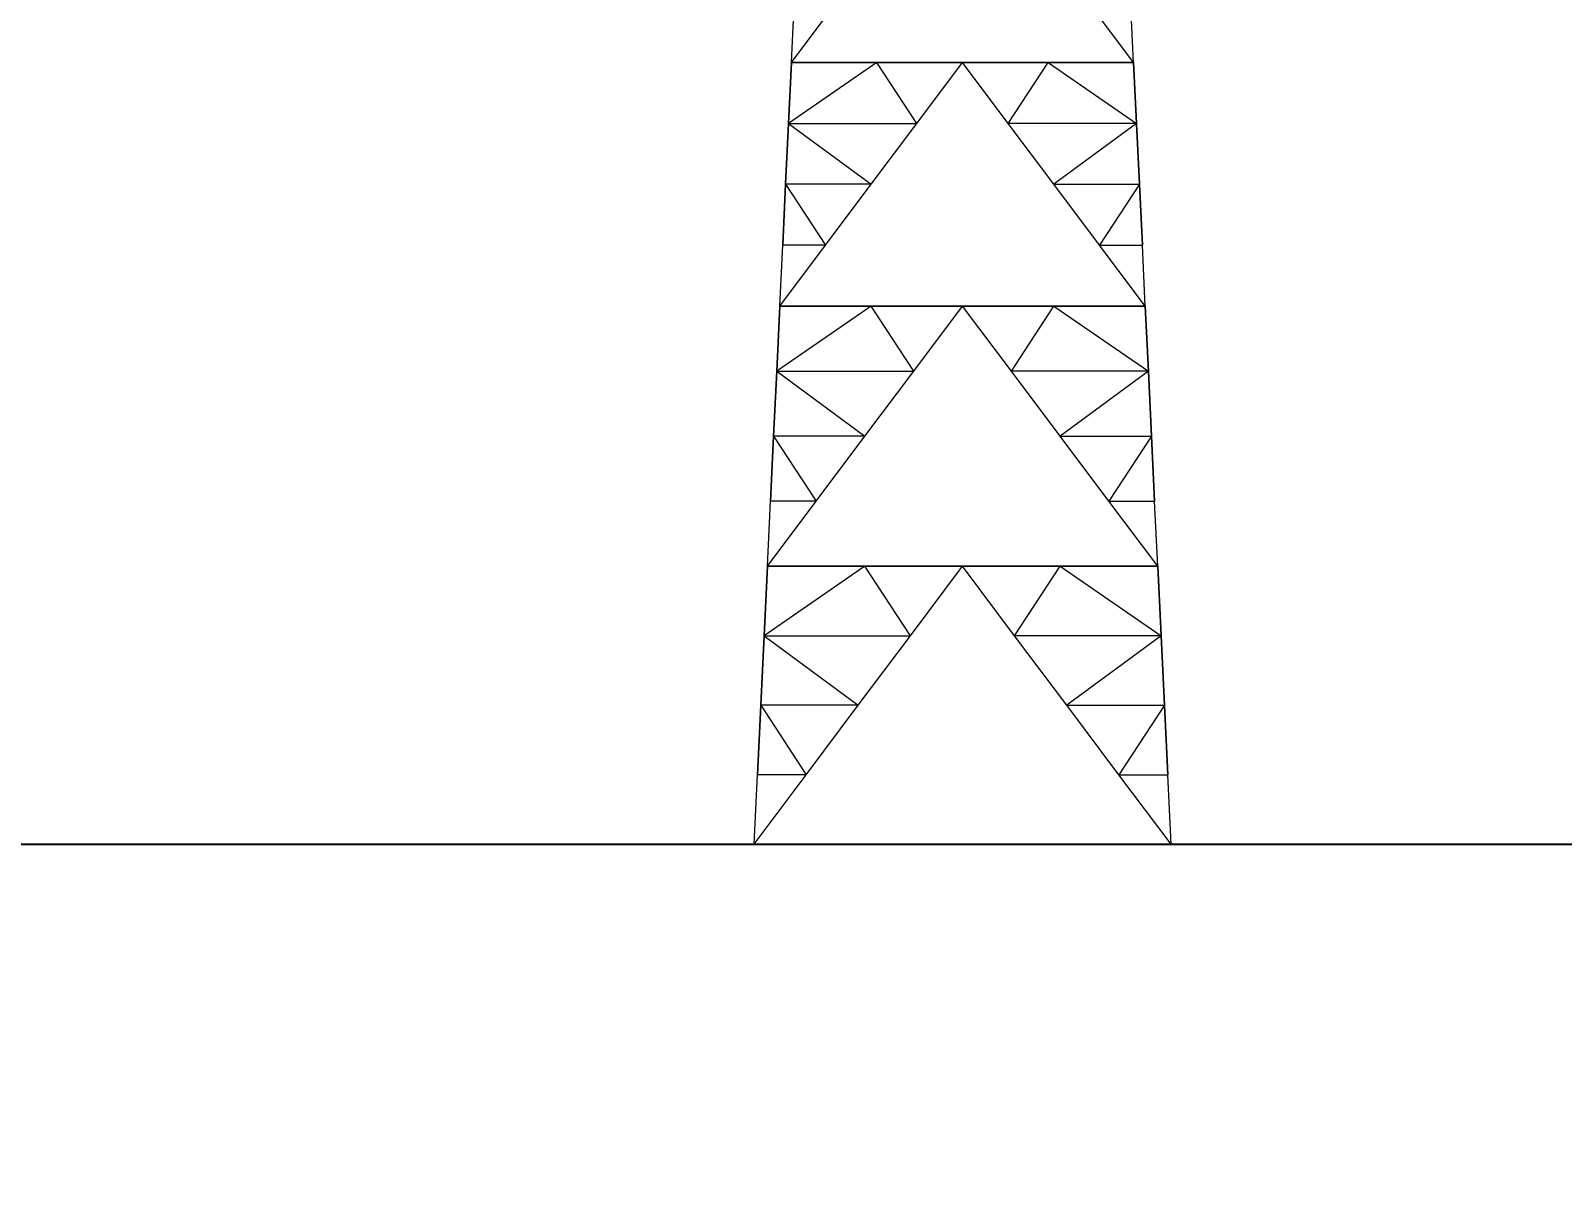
# Model space of a CAD drawing. Header units: millimetres. Extents: x 674 to 5889, y -153 to 3954.
# Drawn here: x 3100.27 to 3145.56, y 1324.88 to 1359.39 of the extents above; entities that cross this region are included whole.
import ezdxf

# ---------------------------------------------------------------- set-up
doc = ezdxf.new("R2010")
doc.units = ezdxf.units.MM
doc.layers.add('Dimensions', color=7, linetype='Continuous')
doc.layers.add('Towers', color=1, linetype='Continuous', lineweight=0)
doc.styles.get("Standard").update_dxf_attribs({"font": 'arial.ttf'})
doc.dimstyles.new('ISO-25', dxfattribs={"dimtxt": 2.5, "dimasz": 2.5, "dimexe": 1.25, "dimexo": 0.625, "dimtad": 1, "dimtxsty": 'Standard', "dimcen": 2.5, "dimadec": 0, "dimazin": 0, "dimtfac": 1, "dimtmove": 0, "dimatfit": 3, "dimfxl": 1, "dimarcsym": 0})

# ---------------------------------------------------------------- blocks, each defined once
blk = doc.blocks.new('_ArchTick')
at = {"color": 0, "linetype": 'ByBlock', "const_width": 0.15}
blk.add_lwpolyline([(-0.5, -0.5), (0.5, 0.5)], dxfattribs=at)
blk = doc.blocks.new('*D60')
at = {"color": 0, "lineweight": -2, "transparency": 16777216}
blk.add_line((2829.274, -144.563), (2959.274, -144.563), dxfattribs=at)
at = {"layer": 'Defpoints', "color": 0, "transparency": 16777216}
for p in [(5528.478, 3774.077), (5768.478, 3774.077), (5768.478, 3752.482), (2829.274, -118.354), (2959.274, -118.354), (2959.274, -144.563)]:
    blk.add_point(p, dxfattribs=at)
at = {"layer": 'Dimensions', "color": 0, "lineweight": -2, "transparency": 16777216}
blk.add_line((5528.478, 3752.482), (5768.478, 3752.482), dxfattribs=at)
at = {"color": 0, "lineweight": -2, "transparency": 16777216, "xscale": 15, "yscale": 15, "zscale": 15, "rotation": 180}
blk.add_blockref('_ArchTick', (2829.274, -144.563), dxfattribs=at)
at = {"color": 0, "lineweight": -2, "transparency": 16777216, "xscale": 15, "yscale": 15, "zscale": 15}
blk.add_blockref('_ArchTick', (2959.274, -144.563), dxfattribs=at)
at = {"layer": 'Dimensions', "color": 0, "lineweight": -2, "transparency": 16777216, "xscale": 2.5, "yscale": 2.5, "zscale": 2.5, "rotation": 180}
blk.add_blockref('_ArchTick', (5528.478, 3752.482), dxfattribs=at)
at = {"layer": 'Dimensions', "color": 0, "lineweight": -2, "transparency": 16777216, "xscale": 2.5, "yscale": 2.5, "zscale": 2.5}
blk.add_blockref('_ArchTick', (5768.478, 3752.482), dxfattribs=at)
at = {"color": 0, "transparency": 16777216, "insert": (2894.274, -136.274), "char_height": 15, "attachment_point": 5}
blk.add_mtext('130', dxfattribs=at)
at = {"layer": 'Dimensions', "color": 0, "transparency": 16777216, "insert": (5648.478, 3755.404), "char_height": 4.5, "attachment_point": 5}
blk.add_mtext('240m', dxfattribs=at)
blk = doc.blocks.new('*D58')
at = {"color": 0, "lineweight": -2, "transparency": 16777216}
blk.add_line((2393.626, -144.563), (2483.626, -144.563), dxfattribs=at)
at = {"layer": 'Defpoints', "color": 0, "transparency": 16777216}
for p in [(5603.478, 3819.077), (5583.397, 3774.077), (5603.478, 3774.077), (2393.626, -80.976), (2483.626, -80.976), (2483.626, -144.563)]:
    blk.add_point(p, dxfattribs=at)
at = {"layer": 'Dimensions', "color": 0, "lineweight": -2, "transparency": 16777216}
blk.add_line((5583.397, 3819.077), (5583.397, 3774.077), dxfattribs=at)
at = {"color": 0, "lineweight": -2, "transparency": 16777216, "xscale": 15, "yscale": 15, "zscale": 15, "rotation": 180}
blk.add_blockref('_ArchTick', (2393.626, -144.563), dxfattribs=at)
at = {"color": 0, "lineweight": -2, "transparency": 16777216, "xscale": 15, "yscale": 15, "zscale": 15}
blk.add_blockref('_ArchTick', (2483.626, -144.563), dxfattribs=at)
at = {"layer": 'Dimensions', "color": 0, "lineweight": -2, "transparency": 16777216, "xscale": 2.5, "yscale": 2.5, "zscale": 2.5}
for p, rotation in [((5583.397, 3819.077), 90), ((5583.397, 3774.077), 270)]:
    blk.add_blockref('_ArchTick', p, dxfattribs=dict(at, rotation=rotation))
at = {"color": 0, "transparency": 16777216, "insert": (2438.626, -136.279), "char_height": 15, "attachment_point": 5}
blk.add_mtext('90', dxfattribs=at)
at = {"layer": 'Dimensions', "color": 0, "transparency": 16777216, "insert": (5580.484, 3796.577), "char_height": 4.5, "attachment_point": 5, "rotation": 90}
blk.add_mtext('45m', dxfattribs=at)
blk = doc.blocks.new('*D62')
at = {"color": 0, "lineweight": -2, "transparency": 16777216}
blk.add_line((2577.797, -35.976), (2577.797, -85.976), dxfattribs=at)
at = {"layer": 'Defpoints', "color": 0, "transparency": 16777216}
for p in [(5529.806, 3893.742), (5528.478, 3889.077), (5643.378, 3856.377), (2597.989, -35.976), (2577.797, -85.976), (2597.989, -85.976)]:
    blk.add_point(p, dxfattribs=at)
at = {"layer": 'Dimensions', "color": 0, "lineweight": -2, "transparency": 16777216}
blk.add_line((5644.706, 3861.042), (5529.806, 3893.742), dxfattribs=at)
at = {"color": 0, "lineweight": -2, "transparency": 16777216, "xscale": 15, "yscale": 15, "zscale": 15}
for p, rotation in [((2577.797, -35.976), 90), ((2577.797, -85.976), 270)]:
    blk.add_blockref('_ArchTick', p, dxfattribs=dict(at, rotation=rotation))
at = {"layer": 'Dimensions', "color": 0, "lineweight": -2, "transparency": 16777216, "xscale": 2.5, "yscale": 2.5, "zscale": 2.5}
for p, rotation in [((5529.806, 3893.742), 164.113896019455), ((5644.706, 3861.042), 344.113896019455)]:
    blk.add_blockref('_ArchTick', p, dxfattribs=dict(at, rotation=rotation))
at = {"color": 0, "transparency": 16777216, "insert": (2569.514, -60.976), "char_height": 15, "attachment_point": 5, "rotation": 90}
blk.add_mtext('50', dxfattribs=at)
at = {"layer": 'Dimensions', "color": 0, "transparency": 16777216, "insert": (5588.056, 3880.203), "char_height": 4.5, "attachment_point": 5, "rotation": 344.1139}
blk.add_mtext('119.5m', dxfattribs=at)
blk = doc.blocks.new('*D63')
at = {"color": 0, "lineweight": -2, "transparency": 16777216}
blk.add_line((2809.512, -31.439), (2809.512, -86.439), dxfattribs=at)
at = {"layer": 'Defpoints', "color": 0, "transparency": 16777216}
for p in [(5643.378, 3866.577), (5527.736, 3834.542), (5528.478, 3832.07), (2829.274, -31.439), (2809.512, -86.439), (2829.274, -86.439)]:
    blk.add_point(p, dxfattribs=at)
at = {"layer": 'Dimensions', "color": 0, "lineweight": -2, "transparency": 16777216}
blk.add_line((5642.636, 3869.049), (5527.736, 3834.542), dxfattribs=at)
at = {"color": 0, "lineweight": -2, "transparency": 16777216, "xscale": 15, "yscale": 15, "zscale": 15}
for p, rotation in [((2809.512, -31.439), 90), ((2809.512, -86.439), 270)]:
    blk.add_blockref('_ArchTick', p, dxfattribs=dict(at, rotation=rotation))
at = {"layer": 'Dimensions', "color": 0, "lineweight": -2, "transparency": 16777216, "xscale": 2.5, "yscale": 2.5, "zscale": 2.5}
for p, rotation in [((5642.636, 3869.049), 16.71614301521846), ((5527.736, 3834.542), 196.7161430152185)]:
    blk.add_blockref('_ArchTick', p, dxfattribs=dict(at, rotation=rotation))
at = {"color": 0, "transparency": 16777216, "insert": (2801.259, -58.939), "char_height": 15, "attachment_point": 5, "rotation": 90}
blk.add_mtext('55', dxfattribs=at)
at = {"layer": 'Dimensions', "color": 0, "transparency": 16777216, "insert": (5584.345, 3854.594), "char_height": 4.5, "attachment_point": 5, "rotation": 16.7161}
blk.add_mtext('120m', dxfattribs=at)
blk = doc.blocks.new('*D59')
at = {"color": 0, "lineweight": -2, "transparency": 16777216}
blk.add_line((2597.989, -144.563), (2697.989, -144.563), dxfattribs=at)
at = {"layer": 'Defpoints', "color": 0, "transparency": 16777216}
for p in [(5623.478, 3781.175), (5673.478, 3781.175), (5673.478, 3764.268), (2597.989, -85.976), (2697.989, -85.976), (2697.989, -144.563)]:
    blk.add_point(p, dxfattribs=at)
at = {"layer": 'Dimensions', "color": 0, "lineweight": -2, "transparency": 16777216}
blk.add_line((5623.478, 3764.268), (5673.478, 3764.268), dxfattribs=at)
at = {"color": 0, "lineweight": -2, "transparency": 16777216, "xscale": 15, "yscale": 15, "zscale": 15, "rotation": 180}
blk.add_blockref('_ArchTick', (2597.989, -144.563), dxfattribs=at)
at = {"color": 0, "lineweight": -2, "transparency": 16777216, "xscale": 15, "yscale": 15, "zscale": 15}
blk.add_blockref('_ArchTick', (2697.989, -144.563), dxfattribs=at)
at = {"layer": 'Dimensions', "color": 0, "lineweight": -2, "transparency": 16777216, "xscale": 2.5, "yscale": 2.5, "zscale": 2.5, "rotation": 180}
blk.add_blockref('_ArchTick', (5623.478, 3764.268), dxfattribs=at)
at = {"layer": 'Dimensions', "color": 0, "lineweight": -2, "transparency": 16777216, "xscale": 2.5, "yscale": 2.5, "zscale": 2.5}
blk.add_blockref('_ArchTick', (5673.478, 3764.268), dxfattribs=at)
at = {"color": 0, "transparency": 16777216, "insert": (2647.989, -136.279), "char_height": 15, "attachment_point": 5}
blk.add_mtext('100', dxfattribs=at)
at = {"layer": 'Dimensions', "color": 0, "transparency": 16777216, "insert": (5648.478, 3767.191), "char_height": 4.5, "attachment_point": 5}
blk.add_mtext('50m', dxfattribs=at)
blk = doc.blocks.new('*D61')
at = {"color": 0, "lineweight": -2, "transparency": 16777216}
blk.add_line((2373.545, -35.976), (2373.545, -80.976), dxfattribs=at)
at = {"layer": 'Defpoints', "color": 0, "transparency": 16777216}
for p in [(5648.478, 3856.377), (5645.288, 3779.077), (5648.478, 3779.077), (2393.626, -35.976), (2373.545, -80.976), (2393.626, -80.976)]:
    blk.add_point(p, dxfattribs=at)
at = {"layer": 'Dimensions', "color": 0, "lineweight": -2, "transparency": 16777216}
blk.add_line((5645.288, 3856.377), (5645.288, 3779.077), dxfattribs=at)
at = {"color": 0, "lineweight": -2, "transparency": 16777216, "xscale": 15, "yscale": 15, "zscale": 15}
for p, rotation in [((2373.545, -35.976), 90), ((2373.545, -80.976), 270)]:
    blk.add_blockref('_ArchTick', p, dxfattribs=dict(at, rotation=rotation))
at = {"layer": 'Dimensions', "color": 0, "lineweight": -2, "transparency": 16777216, "xscale": 2.5, "yscale": 2.5, "zscale": 2.5}
for p, rotation in [((5645.288, 3856.377), 90), ((5645.288, 3779.077), 270)]:
    blk.add_blockref('_ArchTick', p, dxfattribs=dict(at, rotation=rotation))
at = {"color": 0, "transparency": 16777216, "insert": (2365.292, -58.476), "char_height": 15, "attachment_point": 5, "rotation": 90}
blk.add_mtext('45', dxfattribs=at)
at = {"layer": 'Dimensions', "color": 0, "transparency": 16777216, "insert": (5642.364, 3817.906), "char_height": 4.5, "attachment_point": 5, "rotation": 90}
blk.add_mtext('77.3m', dxfattribs=at)

msp = doc.modelspace()

# ---------------------------------------------------------------- linework, layer by layer
msp.add_line((3012.826, 1335.328), (3482.826, 1335.328))
at = {"layer": 'Towers'}
for p, q in [((3122.767, 1358.448), (3124.031, 1360.134)), ((3122.767, 1358.448), (3124.031, 1360.134)), ((3122.767, 1358.448), (3122.847, 1360.134)), ((3122.767, 1358.448), (3122.847, 1360.134)), ((3122.767, 1358.448), (3122.847, 1360.134)), ((3122.767, 1358.448), (3122.847, 1360.134)), ((3132.885, 1358.448), (3131.62, 1360.134)), ((3132.885, 1358.448), (3131.62, 1360.134)), ((3132.885, 1358.448), (3132.804, 1360.134)), ((3132.885, 1358.448), (3132.804, 1360.134)), ((3132.885, 1358.448), (3132.804, 1360.134)), ((3132.885, 1358.448), (3132.804, 1360.134)), ((3125.296, 1358.448), (3122.68, 1356.647)), ((3125.296, 1358.448), (3122.68, 1356.647)), ((3122.767, 1358.448), (3122.68, 1356.647)), ((3122.68, 1356.647), (3122.767, 1358.448)), ((3122.767, 1358.448), (3122.68, 1356.647)), ((3122.68, 1356.647), (3122.767, 1358.448)), ((3122.681, 1356.648), (3122.767, 1358.448)), ((3122.681, 1356.648), (3122.767, 1358.448)), ((3122.681, 1356.648), (3122.767, 1358.448)), ((3122.681, 1356.648), (3122.767, 1358.448)), ((3122.767, 1358.448), (3125.296, 1358.448)), ((3125.296, 1358.448), (3122.767, 1358.448)), ((3122.767, 1358.448), (3124.031, 1358.448)), ((3124.031, 1358.448), (3122.767, 1358.448)), ((3122.767, 1358.448), (3125.296, 1358.448)), ((3125.296, 1358.448), (3122.767, 1358.448)), ((3127.826, 1358.448), (3122.767, 1358.448)), ((3122.767, 1358.448), (3127.826, 1358.448)), ((3125.296, 1358.448), (3122.767, 1358.448)), ((3125.296, 1358.448), (3122.767, 1358.448)), ((3125.296, 1358.448), (3126.561, 1358.448)), ((3126.561, 1358.448), (3125.296, 1358.448)), ((3126.475, 1356.648), (3125.296, 1358.448)), ((3127.826, 1358.448), (3125.296, 1358.448)), ((3126.475, 1356.648), (3125.296, 1358.448)), ((3127.826, 1358.448), (3125.296, 1358.448)), ((3126.475, 1356.648), (3127.826, 1358.448)), ((3126.475, 1356.648), (3127.826, 1358.448)), ((3129.09, 1358.448), (3126.561, 1358.448)), ((3129.09, 1358.448), (3126.561, 1358.448)), ((3132.885, 1358.448), (3127.826, 1358.448)), ((3127.826, 1358.448), (3132.885, 1358.448)), ((3129.176, 1356.648), (3127.826, 1358.448)), ((3127.826, 1358.448), (3130.355, 1358.448)), ((3129.176, 1356.648), (3127.826, 1358.448)), ((3127.826, 1358.448), (3130.355, 1358.448)), ((3129.09, 1358.448), (3130.355, 1358.448)), ((3130.355, 1358.448), (3129.09, 1358.448)), ((3129.176, 1356.648), (3130.355, 1358.448)), ((3129.176, 1356.648), (3130.355, 1358.448)), ((3132.885, 1358.448), (3130.355, 1358.448)), ((3130.355, 1358.448), (3132.885, 1358.448)), ((3130.355, 1358.448), (3132.885, 1358.448)), ((3130.355, 1358.448), (3132.885, 1358.448)), ((3130.355, 1358.448), (3132.971, 1356.647)), ((3130.355, 1358.448), (3132.885, 1358.448)), ((3130.355, 1358.448), (3132.971, 1356.647)), ((3130.355, 1358.448), (3132.885, 1358.448)), ((3131.62, 1358.448), (3132.885, 1358.448)), ((3132.885, 1358.448), (3131.62, 1358.448)), ((3132.971, 1356.648), (3132.885, 1358.448)), ((3132.885, 1358.448), (3132.971, 1356.647)), ((3132.971, 1356.648), (3132.885, 1358.448)), ((3132.971, 1356.647), (3132.885, 1358.448)), ((3132.971, 1356.648), (3132.885, 1358.448)), ((3132.885, 1358.448), (3132.971, 1356.647)), ((3132.971, 1356.648), (3132.885, 1358.448)), ((3132.971, 1356.647), (3132.885, 1358.448)), ((3122.594, 1354.846), (3122.681, 1356.648)), ((3122.594, 1354.846), (3122.681, 1356.648)), ((3122.68, 1356.647), (3122.594, 1354.846)), ((3122.594, 1354.846), (3122.68, 1356.647)), ((3122.68, 1356.647), (3122.594, 1354.846)), ((3122.594, 1354.846), (3122.68, 1356.647)), ((3122.68, 1356.647), (3126.475, 1356.648)), ((3122.68, 1356.647), (3126.475, 1356.648)), ((3122.68, 1356.647), (3122.681, 1356.648)), ((3122.68, 1356.647), (3122.681, 1356.648)), ((3122.68, 1356.647), (3125.124, 1354.846)), ((3122.68, 1356.647), (3125.124, 1354.846)), ((3125.124, 1354.846), (3126.475, 1356.648)), ((3125.124, 1354.846), (3126.475, 1356.648)), ((3130.528, 1354.846), (3129.176, 1356.648)), ((3132.971, 1356.647), (3129.176, 1356.648)), ((3130.528, 1354.846), (3129.176, 1356.648)), ((3132.971, 1356.647), (3129.176, 1356.648)), ((3132.971, 1356.647), (3130.528, 1354.846)), ((3132.971, 1356.647), (3130.528, 1354.846)), ((3133.057, 1354.846), (3132.971, 1356.648)), ((3132.971, 1356.647), (3132.971, 1356.648)), ((3133.057, 1354.846), (3132.971, 1356.648)), ((3132.971, 1356.647), (3132.971, 1356.648)), ((3132.971, 1356.647), (3133.057, 1354.846)), ((3133.057, 1354.846), (3132.971, 1356.647)), ((3132.971, 1356.647), (3133.057, 1354.846)), ((3133.057, 1354.846), (3132.971, 1356.647)), ((3122.508, 1353.045), (3122.594, 1354.846)), ((3122.594, 1354.846), (3122.508, 1353.045)), ((3122.508, 1353.045), (3122.594, 1354.846)), ((3122.508, 1353.045), (3122.594, 1354.846)), ((3122.594, 1354.846), (3122.508, 1353.045)), ((3122.508, 1353.045), (3122.594, 1354.846)), ((3122.594, 1354.846), (3123.773, 1353.045)), ((3125.124, 1354.846), (3122.594, 1354.846)), ((3122.594, 1354.846), (3123.773, 1353.045)), ((3125.124, 1354.846), (3122.594, 1354.846)), ((3122.594, 1354.846), (3122.594, 1354.846)), ((3122.594, 1354.846), (3122.594, 1354.846)), ((3123.773, 1353.045), (3125.124, 1354.846)), ((3123.773, 1353.045), (3125.124, 1354.846)), ((3131.878, 1353.045), (3130.528, 1354.846)), ((3130.528, 1354.846), (3133.057, 1354.846)), ((3131.878, 1353.045), (3130.528, 1354.846)), ((3130.528, 1354.846), (3133.057, 1354.846)), ((3133.057, 1354.846), (3131.878, 1353.045)), ((3133.057, 1354.846), (3131.878, 1353.045)), ((3133.143, 1353.045), (3133.057, 1354.846)), ((3133.057, 1354.846), (3133.143, 1353.045)), ((3133.057, 1354.846), (3133.057, 1354.846)), ((3133.143, 1353.045), (3133.057, 1354.846)), ((3133.143, 1353.045), (3133.057, 1354.846)), ((3133.057, 1354.846), (3133.143, 1353.045)), ((3133.057, 1354.846), (3133.057, 1354.846)), ((3133.143, 1353.045), (3133.057, 1354.846)), ((3122.422, 1351.243), (3123.773, 1353.045)), ((3122.422, 1351.243), (3123.773, 1353.045)), ((3122.422, 1351.243), (3122.508, 1353.045)), ((3122.422, 1351.243), (3122.508, 1353.045)), ((3122.422, 1351.243), (3122.508, 1353.045)), ((3122.422, 1351.243), (3122.508, 1353.045)), ((3123.773, 1353.045), (3122.508, 1353.045)), ((3123.773, 1353.045), (3122.508, 1353.045)), ((3122.508, 1353.045), (3122.508, 1353.045)), ((3122.508, 1353.045), (3122.508, 1353.045)), ((3133.229, 1351.243), (3131.878, 1353.045)), ((3131.878, 1353.045), (3133.143, 1353.045)), ((3133.229, 1351.243), (3131.878, 1353.045)), ((3131.878, 1353.045), (3133.143, 1353.045)), ((3133.229, 1351.243), (3133.143, 1353.045)), ((3133.143, 1353.045), (3133.143, 1353.045)), ((3133.229, 1351.243), (3133.143, 1353.045)), ((3133.229, 1351.243), (3133.143, 1353.045)), ((3133.143, 1353.045), (3133.143, 1353.045)), ((3133.229, 1351.243), (3133.143, 1353.045)), ((3125.124, 1351.243), (3122.33, 1349.32)), ((3125.124, 1351.243), (3122.33, 1349.32)), ((3122.33, 1349.32), (3122.422, 1351.243)), ((3122.422, 1351.243), (3122.33, 1349.32)), ((3122.33, 1349.32), (3122.422, 1351.243)), ((3122.33, 1349.32), (3122.422, 1351.243)), ((3122.33, 1349.32), (3122.422, 1351.243)), ((3122.422, 1351.243), (3122.33, 1349.32)), ((3122.33, 1349.32), (3122.422, 1351.243)), ((3122.33, 1349.32), (3122.422, 1351.243)), ((3122.422, 1351.243), (3125.124, 1351.243)), ((3125.124, 1351.243), (3122.422, 1351.243)), ((3122.422, 1351.243), (3123.773, 1351.243)), ((3123.773, 1351.243), (3122.422, 1351.243)), ((3122.422, 1351.243), (3125.124, 1351.243)), ((3125.124, 1351.243), (3122.422, 1351.243)), ((3127.826, 1351.243), (3122.422, 1351.243)), ((3122.422, 1351.243), (3127.826, 1351.243)), ((3125.124, 1351.243), (3122.422, 1351.243)), ((3125.124, 1351.243), (3122.422, 1351.243)), ((3125.124, 1351.243), (3126.475, 1351.243)), ((3126.475, 1351.243), (3125.124, 1351.243)), ((3126.383, 1349.32), (3125.124, 1351.243)), ((3127.826, 1351.243), (3125.124, 1351.243)), ((3126.383, 1349.32), (3125.124, 1351.243)), ((3127.826, 1351.243), (3125.124, 1351.243)), ((3126.383, 1349.32), (3127.826, 1351.243)), ((3126.383, 1349.32), (3127.826, 1351.243)), ((3129.176, 1351.243), (3126.475, 1351.243)), ((3129.176, 1351.243), (3126.475, 1351.243)), ((3133.229, 1351.243), (3127.826, 1351.243)), ((3127.826, 1351.243), (3133.229, 1351.243)), ((3129.268, 1349.32), (3127.826, 1351.243)), ((3127.826, 1351.243), (3130.527, 1351.243)), ((3129.268, 1349.32), (3127.826, 1351.243)), ((3127.826, 1351.243), (3130.527, 1351.243)), ((3129.176, 1351.243), (3130.527, 1351.243)), ((3130.527, 1351.243), (3129.176, 1351.243)), ((3129.268, 1349.32), (3130.527, 1351.243)), ((3129.268, 1349.32), (3130.527, 1351.243)), ((3133.229, 1351.243), (3130.527, 1351.243)), ((3130.527, 1351.243), (3133.229, 1351.243)), ((3130.527, 1351.243), (3133.229, 1351.243)), ((3130.527, 1351.243), (3133.229, 1351.243)), ((3130.527, 1351.243), (3133.321, 1349.32)), ((3130.527, 1351.243), (3133.229, 1351.243)), ((3130.527, 1351.243), (3133.321, 1349.32)), ((3130.527, 1351.243), (3133.229, 1351.243)), ((3131.878, 1351.243), (3133.229, 1351.243)), ((3133.229, 1351.243), (3131.878, 1351.243)), ((3133.321, 1349.32), (3133.229, 1351.243)), ((3133.229, 1351.243), (3133.321, 1349.32)), ((3133.321, 1349.32), (3133.229, 1351.243)), ((3133.321, 1349.32), (3133.229, 1351.243)), ((3133.321, 1349.32), (3133.229, 1351.243)), ((3133.229, 1351.243), (3133.321, 1349.32)), ((3133.321, 1349.32), (3133.229, 1351.243)), ((3133.321, 1349.32), (3133.229, 1351.243)), ((3122.238, 1347.396), (3122.33, 1349.32)), ((3122.33, 1349.32), (3122.238, 1347.396)), ((3122.238, 1347.396), (3122.33, 1349.32)), ((3122.238, 1347.396), (3122.33, 1349.32)), ((3122.33, 1349.32), (3122.238, 1347.396)), ((3122.238, 1347.396), (3122.33, 1349.32)), ((3122.33, 1349.32), (3124.94, 1347.396)), ((3122.33, 1349.32), (3126.383, 1349.32)), ((3122.33, 1349.32), (3124.94, 1347.396)), ((3122.33, 1349.32), (3126.383, 1349.32)), ((3122.33, 1349.32), (3122.33, 1349.32)), ((3122.33, 1349.32), (3122.33, 1349.32)), ((3124.94, 1347.396), (3126.383, 1349.32)), ((3124.94, 1347.396), (3126.383, 1349.32)), ((3130.712, 1347.396), (3129.268, 1349.32)), ((3133.321, 1349.32), (3129.268, 1349.32)), ((3130.712, 1347.396), (3129.268, 1349.32)), ((3133.321, 1349.32), (3129.268, 1349.32)), ((3133.321, 1349.32), (3130.712, 1347.396)), ((3133.321, 1349.32), (3130.712, 1347.396)), ((3133.413, 1347.396), (3133.321, 1349.32)), ((3133.321, 1349.32), (3133.413, 1347.396)), ((3133.321, 1349.32), (3133.321, 1349.32)), ((3133.413, 1347.396), (3133.321, 1349.32)), ((3133.413, 1347.396), (3133.321, 1349.32)), ((3133.321, 1349.32), (3133.413, 1347.396)), ((3133.321, 1349.32), (3133.321, 1349.32)), ((3133.413, 1347.396), (3133.321, 1349.32)), ((3122.146, 1345.472), (3122.238, 1347.396)), ((3122.238, 1347.396), (3122.146, 1345.472)), ((3122.146, 1345.472), (3122.238, 1347.396)), ((3122.146, 1345.472), (3122.238, 1347.396)), ((3122.238, 1347.396), (3122.146, 1345.472)), ((3122.146, 1345.472), (3122.238, 1347.396)), ((3122.238, 1347.396), (3123.497, 1345.472)), ((3124.94, 1347.396), (3122.238, 1347.396)), ((3122.238, 1347.396), (3123.497, 1345.472)), ((3124.94, 1347.396), (3122.238, 1347.396)), ((3122.238, 1347.396), (3122.238, 1347.396)), ((3122.238, 1347.396), (3122.238, 1347.396)), ((3123.497, 1345.472), (3124.94, 1347.396)), ((3123.497, 1345.472), (3124.94, 1347.396)), ((3132.154, 1345.472), (3130.712, 1347.396)), ((3130.712, 1347.396), (3133.413, 1347.396)), ((3132.154, 1345.472), (3130.712, 1347.396)), ((3130.712, 1347.396), (3133.413, 1347.396)), ((3133.413, 1347.396), (3132.154, 1345.472)), ((3133.413, 1347.396), (3132.154, 1345.472)), ((3133.505, 1345.472), (3133.413, 1347.396)), ((3133.413, 1347.396), (3133.505, 1345.472)), ((3133.413, 1347.396), (3133.413, 1347.396)), ((3133.505, 1345.472), (3133.413, 1347.396)), ((3133.505, 1345.472), (3133.413, 1347.396)), ((3133.413, 1347.396), (3133.505, 1345.472)), ((3133.413, 1347.396), (3133.413, 1347.396)), ((3133.505, 1345.472), (3133.413, 1347.396)), ((3122.054, 1343.548), (3123.497, 1345.472)), ((3122.054, 1343.548), (3123.497, 1345.472)), ((3122.054, 1343.548), (3122.146, 1345.472)), ((3122.054, 1343.548), (3122.146, 1345.472)), ((3122.054, 1343.548), (3122.146, 1345.472)), ((3122.054, 1343.548), (3122.146, 1345.472)), ((3123.497, 1345.472), (3122.146, 1345.472)), ((3123.497, 1345.472), (3122.146, 1345.472)), ((3122.146, 1345.472), (3122.146, 1345.472)), ((3122.146, 1345.472), (3122.146, 1345.472)), ((3133.597, 1343.548), (3132.154, 1345.472)), ((3132.154, 1345.472), (3133.505, 1345.472)), ((3133.597, 1343.548), (3132.154, 1345.472)), ((3132.154, 1345.472), (3133.505, 1345.472)), ((3133.597, 1343.548), (3133.505, 1345.472)), ((3133.505, 1345.472), (3133.505, 1345.472)), ((3133.597, 1343.548), (3133.505, 1345.472)), ((3133.597, 1343.548), (3133.505, 1345.472)), ((3133.505, 1345.472), (3133.505, 1345.472)), ((3133.597, 1343.548), (3133.505, 1345.472)), ((3124.94, 1343.548), (3121.956, 1341.493)), ((3124.94, 1343.548), (3121.956, 1341.493)), ((3121.956, 1341.494), (3122.054, 1343.548)), ((3122.054, 1343.548), (3121.956, 1341.493)), ((3121.956, 1341.494), (3122.054, 1343.548)), ((3121.956, 1341.493), (3122.054, 1343.548)), ((3121.956, 1341.494), (3122.054, 1343.548)), ((3122.054, 1343.548), (3121.956, 1341.493)), ((3121.956, 1341.494), (3122.054, 1343.548)), ((3121.956, 1341.493), (3122.054, 1343.548)), ((3122.054, 1343.548), (3124.94, 1343.548)), ((3124.94, 1343.548), (3122.054, 1343.548)), ((3122.054, 1343.548), (3123.497, 1343.548)), ((3123.497, 1343.548), (3122.054, 1343.548)), ((3122.054, 1343.548), (3124.94, 1343.548)), ((3124.94, 1343.548), (3122.054, 1343.548)), ((3127.826, 1343.548), (3122.054, 1343.548)), ((3122.054, 1343.548), (3127.826, 1343.548)), ((3124.94, 1343.548), (3122.054, 1343.548)), ((3124.94, 1343.548), (3122.054, 1343.548)), ((3124.94, 1343.548), (3126.383, 1343.548)), ((3126.383, 1343.548), (3124.94, 1343.548)), ((3126.285, 1341.494), (3124.94, 1343.548)), ((3127.826, 1343.548), (3124.94, 1343.548)), ((3126.285, 1341.494), (3124.94, 1343.548)), ((3127.826, 1343.548), (3124.94, 1343.548)), ((3126.285, 1341.494), (3127.826, 1343.548)), ((3126.285, 1341.494), (3127.826, 1343.548)), ((3129.269, 1343.548), (3126.383, 1343.548)), ((3129.269, 1343.548), (3126.383, 1343.548)), ((3133.597, 1343.548), (3127.826, 1343.548)), ((3127.826, 1343.548), (3133.597, 1343.548)), ((3129.366, 1341.494), (3127.826, 1343.548)), ((3127.826, 1343.548), (3130.711, 1343.548)), ((3129.366, 1341.494), (3127.826, 1343.548)), ((3127.826, 1343.548), (3130.711, 1343.548)), ((3129.269, 1343.548), (3130.711, 1343.548)), ((3130.711, 1343.548), (3129.269, 1343.548)), ((3129.366, 1341.494), (3130.711, 1343.548)), ((3129.366, 1341.494), (3130.711, 1343.548)), ((3133.597, 1343.548), (3130.711, 1343.548)), ((3130.711, 1343.548), (3133.597, 1343.548)), ((3130.711, 1343.548), (3133.597, 1343.548)), ((3130.711, 1343.548), (3133.597, 1343.548)), ((3130.711, 1343.548), (3133.695, 1341.493)), ((3130.711, 1343.548), (3133.597, 1343.548)), ((3130.711, 1343.548), (3133.695, 1341.493)), ((3130.711, 1343.548), (3133.597, 1343.548)), ((3132.154, 1343.548), (3133.597, 1343.548)), ((3133.597, 1343.548), (3132.154, 1343.548)), ((3133.695, 1341.494), (3133.597, 1343.548)), ((3133.597, 1343.548), (3133.695, 1341.493)), ((3133.695, 1341.494), (3133.597, 1343.548)), ((3133.695, 1341.493), (3133.597, 1343.548)), ((3133.695, 1341.494), (3133.597, 1343.548)), ((3133.597, 1343.548), (3133.695, 1341.493)), ((3133.695, 1341.494), (3133.597, 1343.548)), ((3133.695, 1341.493), (3133.597, 1343.548)), ((3121.857, 1339.438), (3121.956, 1341.494)), ((3121.857, 1339.438), (3121.956, 1341.494)), ((3121.956, 1341.493), (3121.857, 1339.438)), ((3121.857, 1339.438), (3121.956, 1341.493)), ((3121.956, 1341.493), (3121.857, 1339.438)), ((3121.857, 1339.438), (3121.956, 1341.493)), ((3121.956, 1341.493), (3126.285, 1341.494)), ((3121.956, 1341.493), (3126.285, 1341.494)), ((3121.956, 1341.493), (3121.956, 1341.494)), ((3121.956, 1341.493), (3121.956, 1341.494)), ((3121.956, 1341.493), (3124.743, 1339.438)), ((3121.956, 1341.493), (3124.743, 1339.438)), ((3124.743, 1339.438), (3126.285, 1341.494)), ((3124.743, 1339.438), (3126.285, 1341.494)), ((3130.908, 1339.438), (3129.366, 1341.494)), ((3133.695, 1341.493), (3129.366, 1341.494)), ((3130.908, 1339.438), (3129.366, 1341.494)), ((3133.695, 1341.493), (3129.366, 1341.494)), ((3133.695, 1341.493), (3130.908, 1339.438)), ((3133.695, 1341.493), (3130.908, 1339.438)), ((3133.794, 1339.438), (3133.695, 1341.494)), ((3133.695, 1341.493), (3133.695, 1341.494)), ((3133.794, 1339.438), (3133.695, 1341.494)), ((3133.695, 1341.493), (3133.695, 1341.494)), ((3133.695, 1341.493), (3133.794, 1339.438)), ((3133.794, 1339.438), (3133.695, 1341.493)), ((3133.695, 1341.493), (3133.794, 1339.438)), ((3133.794, 1339.438), (3133.695, 1341.493)), ((3121.759, 1337.383), (3121.857, 1339.438)), ((3121.857, 1339.438), (3121.759, 1337.383)), ((3121.759, 1337.383), (3121.857, 1339.438)), ((3121.759, 1337.383), (3121.857, 1339.438)), ((3121.857, 1339.438), (3121.759, 1337.383)), ((3121.759, 1337.383), (3121.857, 1339.438)), ((3121.857, 1339.438), (3123.202, 1337.383)), ((3124.743, 1339.438), (3121.857, 1339.438)), ((3121.857, 1339.438), (3123.202, 1337.383)), ((3124.743, 1339.438), (3121.857, 1339.438)), ((3121.857, 1339.438), (3121.857, 1339.438)), ((3121.857, 1339.438), (3121.857, 1339.438)), ((3123.202, 1337.383), (3124.743, 1339.438)), ((3123.202, 1337.383), (3124.743, 1339.438)), ((3132.449, 1337.383), (3130.908, 1339.438)), ((3130.908, 1339.438), (3133.794, 1339.438)), ((3132.449, 1337.383), (3130.908, 1339.438)), ((3130.908, 1339.438), (3133.794, 1339.438)), ((3133.794, 1339.438), (3132.449, 1337.383)), ((3133.794, 1339.438), (3132.449, 1337.383)), ((3133.892, 1337.383), (3133.794, 1339.438)), ((3133.794, 1339.438), (3133.892, 1337.383)), ((3133.794, 1339.438), (3133.794, 1339.438)), ((3133.892, 1337.383), (3133.794, 1339.438)), ((3133.892, 1337.383), (3133.794, 1339.438)), ((3133.794, 1339.438), (3133.892, 1337.383)), ((3133.794, 1339.438), (3133.794, 1339.438)), ((3133.892, 1337.383), (3133.794, 1339.438)), ((3121.661, 1335.328), (3123.202, 1337.383)), ((3121.661, 1335.328), (3123.202, 1337.383)), ((3121.661, 1335.328), (3121.759, 1337.383)), ((3121.661, 1335.328), (3121.759, 1337.383)), ((3121.661, 1335.328), (3121.759, 1337.383)), ((3121.661, 1335.328), (3121.759, 1337.383)), ((3123.202, 1337.383), (3121.759, 1337.383)), ((3123.202, 1337.383), (3121.759, 1337.383)), ((3121.759, 1337.383), (3121.759, 1337.383)), ((3121.759, 1337.383), (3121.759, 1337.383)), ((3133.99, 1335.328), (3132.449, 1337.383)), ((3132.449, 1337.383), (3133.892, 1337.383)), ((3133.99, 1335.328), (3132.449, 1337.383)), ((3132.449, 1337.383), (3133.892, 1337.383)), ((3133.99, 1335.328), (3133.892, 1337.383)), ((3133.892, 1337.383), (3133.892, 1337.383)), ((3133.99, 1335.328), (3133.892, 1337.383)), ((3133.99, 1335.328), (3133.892, 1337.383)), ((3133.892, 1337.383), (3133.892, 1337.383)), ((3133.99, 1335.328), (3133.892, 1337.383)), ((3121.661, 1335.328), (3133.99, 1335.328))]:
    msp.add_line(p, q, dxfattribs=at)

# ---------------------------------------------------------------- dimensions: what is measured, and where the dimension line sits
at = {"layer": 'Dimensions'}
for p1, p2, distance, override, picture, middle in [((5643.378, 3856.377), (5528.478, 3889.077), -4.85, {"dimtxt": 4.5, "dimexe": 2, "dimexo": 3, "dimdec": 1, "dimdsep": 46, "dimpost": 'm', "dimblk1": 'ArchTick', "dimblk2": 'ArchTick', "dimsah": 1, "dimse1": 1, "dimse2": 1}, '*D62', (5588.056, 3880.203)), ((5643.378, 3866.577), (5528.478, 3832.07), -2.581, {"dimtxt": 4.5, "dimexe": 2, "dimexo": 3, "dimdec": 1, "dimpost": 'm', "dimblk1": 'ArchTick', "dimblk2": 'ArchTick', "dimsah": 1, "dimse1": 1, "dimse2": 1}, '*D63', (5584.345, 3854.594))]:
    dim = msp.add_aligned_dim(p1=p1, p2=p2, distance=distance, dimstyle='ISO-25', override=override, dxfattribs=at)
    dim.commit()
    dim.dimension.update_dxf_attribs({"geometry": picture, "text_midpoint": middle})
dim = msp.add_linear_dim(base=(5645.288, 3779.077), p1=(5648.478, 3856.377), p2=(5648.478, 3779.077), angle=90, dimstyle='ISO-25', override={"dimtxt": 4.5, "dimexe": 2, "dimexo": 3, "dimdec": 1, "dimdsep": 46, "dimpost": 'm', "dimblk1": 'ArchTick', "dimblk2": 'ArchTick', "dimsah": 1, "dimse1": 1, "dimse2": 1}, dxfattribs=at)
dim.commit()
dim.dimension.update_dxf_attribs({"geometry": '*D61', "text_midpoint": (5645.288, 3817.906), "dimtype": 160})
dim = msp.add_linear_dim(base=(5583.397, 3774.077), p1=(5603.478, 3819.077), p2=(5603.478, 3774.077), angle=90, dimstyle='ISO-25', override={"dimtxt": 4.5, "dimexe": 2, "dimexo": 3, "dimdec": 1, "dimpost": 'm', "dimblk1": 'ArchTick', "dimblk2": 'ArchTick', "dimsah": 1, "dimse1": 1, "dimse2": 1}, dxfattribs=at)
dim.commit()
dim.dimension.update_dxf_attribs({"geometry": '*D58', "text_midpoint": (5580.484, 3796.577)})
for base, p1, p2, picture, middle in [((5673.478, 3764.268), (5623.478, 3781.175), (5673.478, 3781.175), '*D59', (5648.478, 3767.191)), ((5768.478, 3752.482), (5528.478, 3774.077), (5768.478, 3774.077), '*D60', (5648.478, 3755.404))]:
    dim = msp.add_linear_dim(base=base, p1=p1, p2=p2, dimstyle='ISO-25', override={"dimtxt": 4.5, "dimexe": 2, "dimexo": 3, "dimdec": 1, "dimdsep": 46, "dimpost": 'm', "dimblk1": 'ArchTick', "dimblk2": 'ArchTick', "dimsah": 1, "dimse1": 1, "dimse2": 1}, dxfattribs=at)
    dim.commit()
    dim.dimension.update_dxf_attribs({"geometry": picture, "text_midpoint": middle})

doc.saveas('drawing.dxf')
